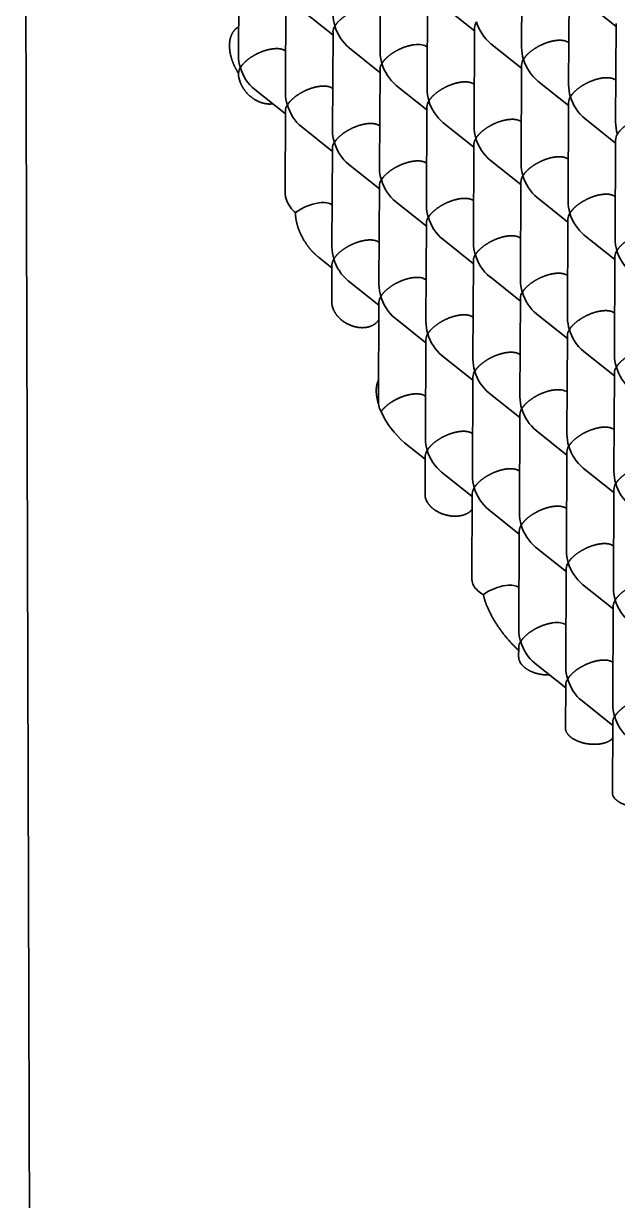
# Model space of a CAD drawing. Extents: x 23 to 587, y 4 to 413.
# Drawn here: x 414.51 to 420.53, y 116.72 to 128.66 of the extents above; entities that cross this region are included whole.
import ezdxf

# ---------------------------------------------------------------- set-up
doc = ezdxf.new("R2010")
doc.units = 0
doc.layers.get('0').update_dxf_attribs({"lineweight": 13})

# ---------------------------------------------------------------- blocks, each defined once
blk = doc.blocks.new('BLOCK6941')
at = {"color": 7, "lineweight": 35, "ltscale": 0.050027}
for p, q in [((-19.042, -27.412), (-19.051, -29.413)), ((-16.171, -27.327), (-16.181, -29.328)), ((-13.3, -27.242), (-13.31, -29.243)), ((-18.089, -28.171), (-18.098, -30.172)), ((-15.218, -28.086), (-15.228, -30.087)), ((-12.347, -28.002), (-12.357, -30.003)), ((-14.265, -28.846), (-14.275, -30.847)), ((-11.394, -28.761), (-11.404, -30.762)), ((-17.135, -28.93), (-17.145, -30.931)), ((-13.312, -29.605), (-13.321, -31.606)), ((-16.182, -29.69), (-16.192, -31.691)), ((-15.229, -30.449), (-15.239, -32.45)), ((-12.359, -30.364), (-12.368, -32.365)), ((-14.276, -31.208), (-14.286, -33.209)), ((-11.406, -31.124), (-11.415, -33.125)), ((-17.147, -31.293), (-17.156, -33.294)), ((-13.323, -31.968), (-13.333, -33.969)), ((-16.194, -32.052), (-16.203, -34.053)), ((-15.241, -32.812), (-15.25, -34.813)), ((-12.37, -32.727), (-12.38, -34.728)), ((-14.288, -33.571), (-14.297, -35.572)), ((-11.417, -33.486), (-11.427, -35.487)), ((-13.335, -34.33), (-13.344, -36.331)), ((-16.205, -34.415), (-16.215, -36.416)), ((-12.381, -35.09), (-12.391, -37.091)), ((-15.252, -35.174), (-15.262, -37.175)), ((-14.299, -35.934), (-14.309, -37.935)), ((-11.428, -35.849), (-11.438, -37.85)), ((-13.346, -36.693), (-13.355, -38.694)), ((-12.393, -37.452), (-12.402, -39.454)), ((-11.44, -38.212), (-11.449, -40.213)), ((-13.357, -39.056), (-13.367, -41.057)), ((-12.404, -39.815), (-12.414, -41.816)), ((-11.451, -40.575), (-11.461, -42.576))]:
    blk.add_line(p, q, dxfattribs=at)
at = {"color": 7, "lineweight": 35, "ltscale": 0.019884}
for p, q in [((-14.265, -28.907), (-14.887, -28.412)), ((-11.395, -28.823), (-12.017, -28.327)), ((-17.136, -28.992), (-17.758, -28.496)), ((-16.183, -29.751), (-16.805, -29.256)), ((-13.312, -29.667), (-13.934, -29.171)), ((-15.23, -30.511), (-15.852, -30.015)), ((-12.359, -30.426), (-12.981, -29.93)), ((-18.1, -30.595), (-18.722, -30.1)), ((-14.277, -31.27), (-14.899, -30.774)), ((-11.406, -31.185), (-12.028, -30.69)), ((-17.147, -31.355), (-17.769, -30.859)), ((-16.194, -32.114), (-16.816, -31.618)), ((-13.323, -32.029), (-13.946, -31.534)), ((-15.241, -32.873), (-15.863, -32.378)), ((-12.37, -32.789), (-12.992, -32.293)), ((-14.288, -33.633), (-14.91, -33.137)), ((-11.417, -33.548), (-12.039, -33.052)), ((-13.335, -34.392), (-13.957, -33.896)), ((-16.205, -34.477), (-16.827, -33.981)), ((-15.252, -35.236), (-15.874, -34.74)), ((-12.382, -35.151), (-13.004, -34.656)), ((-14.299, -35.995), (-14.921, -35.5)), ((-11.429, -35.911), (-12.051, -35.415)), ((-13.346, -36.755), (-13.968, -36.259)), ((-12.393, -37.514), (-13.015, -37.018)), ((-14.311, -38.358), (-14.933, -37.862)), ((-11.44, -38.273), (-12.062, -37.778)), ((-13.358, -39.117), (-13.98, -38.622)), ((-12.404, -39.877), (-13.026, -39.381)), ((-11.451, -40.636), (-12.073, -40.141)), ((-12.416, -42.24), (-13.038, -41.744)), ((-11.463, -42.999), (-12.085, -42.503))]:
    blk.add_line(p, q, dxfattribs=at)
at = {"color": 7, "lineweight": 35, "ltscale": 0.00016101}
for p, q in [((-18.094, -29.321), (-18.099, -29.317)), ((-15.224, -29.237), (-15.229, -29.233)), ((-12.353, -29.152), (-12.358, -29.148)), ((-17.141, -30.081), (-17.146, -30.077)), ((-14.27, -29.996), (-14.275, -29.992)), ((-11.4, -29.912), (-11.405, -29.908)), ((-13.317, -30.756), (-13.322, -30.752)), ((-16.188, -30.84), (-16.193, -30.836)), ((-12.364, -31.515), (-12.369, -31.511)), ((-15.235, -31.6), (-15.24, -31.596)), ((-14.282, -32.359), (-14.287, -32.355)), ((-11.411, -32.274), (-11.416, -32.27)), ((-13.329, -33.118), (-13.334, -33.114)), ((-16.199, -33.203), (-16.204, -33.199)), ((-12.376, -33.878), (-12.381, -33.874)), ((-15.246, -33.962), (-15.251, -33.958)), ((-14.293, -34.722), (-14.298, -34.718)), ((-11.423, -34.637), (-11.428, -34.633)), ((-13.34, -35.481), (-13.345, -35.477)), ((-12.387, -36.24), (-12.392, -36.236)), ((-11.434, -37), (-11.439, -36.996)), ((-14.304, -37.084), (-14.31, -37.08)), ((-13.351, -37.844), (-13.356, -37.84)), ((-12.398, -38.603), (-12.403, -38.599)), ((-11.445, -39.362), (-11.45, -39.358)), ((-12.41, -40.966), (-12.415, -40.962)), ((-11.457, -41.725), (-11.462, -41.721))]:
    blk.add_line(p, q, dxfattribs=at)
at = {"color": 7, "lineweight": 35, "ltscale": 0.041116}
blk.add_line((-18.1, -30.534), (-18.108, -32.178), dxfattribs=at)
at = {"color": 7, "lineweight": 35, "ltscale": 0.000160874}
blk.add_line((-17.152, -32.444), (-17.157, -32.44), dxfattribs=at)
at = {"color": 7, "lineweight": 35, "ltscale": 0.008726}
blk.add_line((-17.158, -33.717), (-17.431, -33.5), dxfattribs=at)
at = {"color": 7, "lineweight": 35, "ltscale": 0.01862}
blk.add_line((-17.158, -33.656), (-17.162, -34.4), dxfattribs=at)
at = {"color": 7, "lineweight": 35, "ltscale": 0.001711}
blk.add_line((-16.212, -36.485), (-16.215, -36.416), dxfattribs=at)
at = {"color": 7, "lineweight": 35, "ltscale": 0.00016096}
blk.add_line((-15.258, -36.325), (-15.263, -36.321), dxfattribs=at)
at = {"color": 7, "lineweight": 35, "ltscale": 0.001009}
blk.add_line((-16.158, -36.63), (-16.178, -36.595), dxfattribs=at)
at = {"color": 7, "lineweight": 35, "ltscale": 0.013431}
blk.add_line((-15.264, -37.599), (-15.684, -37.264), dxfattribs=at)
at = {"color": 7, "lineweight": 35, "ltscale": 0.019459}
blk.add_line((-15.263, -37.537), (-15.267, -38.315), dxfattribs=at)
at = {"color": 7, "lineweight": 35, "ltscale": 0.043508}
blk.add_line((-14.31, -38.296), (-14.319, -40.037), dxfattribs=at)
at = {"color": 7, "lineweight": 35, "ltscale": 0.000159881}
blk.add_line((-13.363, -40.206), (-13.368, -40.202), dxfattribs=at)
at = {"color": 7, "lineweight": 35, "ltscale": 0.0049}
blk.add_line((-13.369, -41.419), (-13.37, -41.615), dxfattribs=at)
at = {"color": 7, "lineweight": 35, "ltscale": 0.021964}
blk.add_line((-12.415, -42.178), (-12.42, -43.056), dxfattribs=at)
at = {"color": 7, "lineweight": 35, "ltscale": 0.03578}
blk.add_line((-11.462, -42.937), (-11.469, -44.368), dxfattribs=at)
at = {"color": 7, "lineweight": 35}
for centre, radius, start, end in [((-16.296, -28.566), 0.837, 180.2046, 197.1191), ((-16.897, -28.944), 0.239, 146.5034, 176.6622), ((-16.22, -28.555), 0.913, 196.3619, 230.1623), ((-14.027, -28.86), 0.239, 146.5034, 176.6622), ((-13.349, -28.47), 0.913, 196.3619, 230.1623), ((-15.343, -29.325), 0.837, 180.2046, 197.1191), ((-12.473, -29.24), 0.837, 180.2046, 197.1191), ((-18.214, -29.41), 0.837, 180.2046, 197.1191), ((-15.944, -29.704), 0.239, 146.5034, 176.6622), ((-15.267, -29.314), 0.913, 196.3619, 230.1623), ((-13.074, -29.619), 0.239, 146.5034, 176.6622), ((-12.396, -29.229), 0.913, 196.3619, 230.1623), ((-18.807, -29.791), 0.247, 146.9168, 174.2888), ((-18.489, -29.749), 0.564, 181.7894, 200.9843), ((-18.138, -29.399), 0.913, 196.3619, 230.1623), ((-11.52, -30), 0.837, 180.1991, 197.116), ((-17.261, -30.169), 0.837, 180.2046, 197.1191), ((-14.39, -30.084), 0.837, 180.2046, 197.1191), ((-12.121, -30.378), 0.239, 146.5034, 176.6622), ((-11.443, -29.989), 0.913, 196.3619, 230.1623), ((-17.862, -30.548), 0.239, 146.5034, 176.6622), ((-17.184, -30.158), 0.913, 196.3619, 230.1623), ((-14.991, -30.463), 0.239, 146.5296, 176.692), ((-14.314, -30.073), 0.913, 196.3619, 230.1623), ((-10.567, -30.759), 0.837, 180.2046, 197.1191), ((-16.308, -30.928), 0.837, 180.2046, 197.1191), ((-13.437, -30.844), 0.837, 180.2046, 197.1191), ((-11.168, -31.138), 0.239, 146.5034, 176.6622), ((-16.909, -31.307), 0.239, 146.5296, 176.692), ((-16.231, -30.917), 0.913, 196.3619, 230.1623), ((-14.038, -31.222), 0.239, 146.5296, 176.692), ((-13.361, -30.833), 0.913, 196.3594, 230.1725), ((-15.355, -31.688), 0.837, 180.2046, 197.1191), ((-12.484, -31.603), 0.837, 180.2046, 197.1191), ((-15.956, -32.066), 0.239, 146.5034, 176.6622), ((-15.278, -31.677), 0.913, 196.3619, 230.1623), ((-13.085, -31.982), 0.239, 146.5034, 176.6622), ((-12.408, -31.592), 0.913, 196.3619, 230.1623), ((-17.634, -32.175), 0.474, 180.3687, 202.9081), ((-17.484, -32.11), 0.638, 203.0436, 229.6598), ((-17.245, -33.481), 1.098, 99.0189, 126.3608), ((-14.402, -32.447), 0.837, 180.2046, 197.1191), ((-11.531, -32.362), 0.837, 180.1991, 197.116), ((-15.003, -32.826), 0.239, 146.5034, 176.6622), ((-14.325, -32.436), 0.913, 196.3619, 230.1623), ((-12.132, -32.741), 0.239, 146.5296, 176.692), ((-11.455, -32.352), 0.913, 196.3619, 230.1623), ((-10.578, -33.122), 0.837, 180.1991, 197.116), ((-16.319, -33.291), 0.837, 180.2046, 197.1191), ((-13.449, -33.206), 0.837, 180.2046, 197.1191), ((-11.179, -33.5), 0.239, 146.5034, 176.6622), ((-10.502, -33.111), 0.913, 196.3594, 230.1725), ((-16.92, -33.67), 0.239, 146.5034, 176.6622), ((-16.243, -33.28), 0.913, 196.3619, 230.1623), ((-14.05, -33.585), 0.239, 146.5034, 176.6622), ((-13.372, -33.196), 0.913, 196.3619, 230.1623), ((-15.366, -34.05), 0.837, 180.2046, 197.1191), ((-12.496, -33.966), 0.837, 180.2046, 197.1191), ((-15.967, -34.429), 0.239, 146.5034, 176.6622), ((-15.29, -34.04), 0.913, 196.3619, 230.1623), ((-13.096, -34.344), 0.239, 146.5034, 176.6622), ((-12.419, -33.955), 0.913, 196.3619, 230.1623), ((-16.757, -34.397), 0.405, 180.4693, 204.8364), ((-14.413, -34.81), 0.837, 180.2046, 197.1191), ((-11.542, -34.725), 0.837, 180.2046, 197.1191), ((-15.014, -35.188), 0.239, 146.5034, 176.6622), ((-14.337, -34.799), 0.913, 196.3619, 230.1623), ((-12.143, -35.104), 0.239, 146.5034, 176.6622), ((-11.466, -34.714), 0.913, 196.3619, 230.1623), ((-13.46, -35.569), 0.837, 180.1991, 197.116), ((-10.589, -35.485), 0.837, 180.1991, 197.116), ((-11.19, -35.863), 0.239, 146.5034, 176.6622), ((-10.513, -35.474), 0.913, 196.3619, 230.1623), ((-14.061, -35.948), 0.239, 146.5034, 176.6622), ((-13.384, -35.558), 0.913, 196.3594, 230.1725), ((-15.85, -36.431), 0.366, 188.3257, 206.4444), ((-12.507, -36.328), 0.837, 180.2046, 197.1191), ((-14.592, -35.955), 1.705, 203.2923, 230.1455), ((-13.108, -36.707), 0.239, 146.5034, 176.6622), ((-12.43, -36.318), 0.913, 196.3619, 230.1623), ((-14.424, -37.172), 0.837, 180.2046, 197.1191), ((-11.554, -37.088), 0.837, 180.2046, 197.1191), ((-15.025, -37.551), 0.239, 146.5034, 176.6622), ((-14.348, -37.162), 0.913, 196.3619, 230.1623), ((-12.155, -37.466), 0.239, 146.5296, 176.692), ((-11.477, -37.077), 0.913, 196.3619, 230.1623), ((-13.471, -37.932), 0.837, 180.2046, 197.1191), ((-10.601, -37.847), 0.837, 180.1991, 197.116), ((-14.072, -38.31), 0.239, 146.5034, 176.6622), ((-13.395, -37.921), 0.913, 196.3619, 230.1623), ((-11.202, -38.226), 0.239, 146.5034, 176.6622), ((-10.525, -37.836), 0.913, 196.3594, 230.1725), ((-14.968, -38.312), 0.3, 180.741, 209.0389), ((-12.518, -38.691), 0.837, 180.2046, 197.1191), ((-13.119, -39.07), 0.239, 146.5034, 176.6622), ((-12.442, -38.68), 0.913, 196.3619, 230.1623), ((-11.565, -39.451), 0.837, 180.2046, 197.1191), ((-12.166, -39.829), 0.239, 146.5034, 176.6622), ((-11.489, -39.44), 0.913, 196.3619, 230.1623), ((-14.061, -40.033), 0.258, 180.9253, 211.3782), ((-13.864, -39.9), 0.496, 212.5776, 243.385), ((-13.457, -41.24), 1.094, 98.9681, 125.0687), ((-10.612, -40.21), 0.837, 180.2046, 197.1191), ((-11.213, -40.588), 0.239, 146.5034, 176.6622), ((-10.536, -40.199), 0.913, 196.3619, 230.1623), ((-12.53, -41.054), 0.837, 180.1991, 197.116), ((-13.13, -41.432), 0.239, 146.5294, 176.6931), ((-12.453, -41.043), 0.913, 196.3619, 230.1623), ((-13.148, -41.61), 0.222, 181.1743, 213.9459), ((-11.576, -41.813), 0.837, 180.2046, 197.1191), ((-12.177, -42.192), 0.239, 146.5034, 176.6622), ((-11.5, -41.803), 0.913, 196.3594, 230.1725), ((-10.624, -42.573), 0.837, 180.1991, 197.116), ((-11.224, -42.951), 0.239, 146.5034, 176.6622), ((-10.547, -42.562), 0.913, 196.3619, 230.1623), ((-12.229, -43.052), 0.191, 181.4617, 216.7386), ((-11.306, -44.363), 0.164, 181.8719, 219.8977)]:
    blk.add_arc(centre, radius, start, end, dxfattribs=at)
for centre, ratio, start_param, end_param in [((-15.681, -29.511), 0.464922, 0.221717, 0.956598), ((-17.61, -32.718), 0.46493, 0.221707, 0.956626), ((-15.704, -34.237), 0.464922, 0.221717, 0.956598), ((-12.845, -36.515), 0.464922, 0.221717, 0.956598), ((-13.821, -40.481), 0.464927, 0.221556, 0.956609), ((-12.868, -41.24), 0.464922, 0.221717, 0.956598)]:
    blk.add_ellipse(centre, major_axis=(0.489, 0.234), ratio=ratio, start_param=start_param, end_param=end_param, dxfattribs=at)
for points, knots in [([(-17.097, -28.812), (-17.081, -28.786), (-17.062, -28.759), (-17.038, -28.732), (-16.955, -28.649), (-16.841, -28.57), (-16.748, -28.518), (-16.624, -28.468), (-16.499, -28.44), (-16.48, -28.437), (-16.461, -28.434), (-16.442, -28.431)], [0, 0, 0, 0, 0, 0, 0.437223, 0.437223, 0.437223, 1.382095, 1.382095, 1.382095, 1.555484, 1.555484, 1.555484, 1.555484, 1.555484, 1.555484]), ([(-19.049, -28.83), (-19.068, -28.839), (-19.086, -28.851), (-19.103, -28.864), (-19.162, -28.92), (-19.201, -28.992), (-19.219, -29.05), (-19.25, -29.229), (-19.219, -29.417), (-19.181, -29.537), (-19.126, -29.656), (-19.053, -29.767)], [0, 0, 0, 0, 0, 0, 0.206856, 0.206856, 0.206856, 0.814943, 0.814943, 0.814943, 2.03707, 2.03707, 2.03707, 2.03707, 2.03707, 2.03707]), ([(-13.273, -29.487), (-13.257, -29.461), (-13.238, -29.434), (-13.214, -29.407), (-13.131, -29.324), (-13.017, -29.245), (-12.924, -29.193), (-12.8, -29.143), (-12.676, -29.115), (-12.656, -29.111), (-12.637, -29.108), (-12.618, -29.106)], [0, 0, 0, 0, 0, 0, 0.437223, 0.437223, 0.437223, 1.382095, 1.382095, 1.382095, 1.555484, 1.555484, 1.555484, 1.555484, 1.555484, 1.555484]), ([(-12.358, -29.148), (-12.381, -29.13), (-12.412, -29.114), (-12.451, -29.104), (-12.509, -29.098), (-12.574, -29.101), (-12.589, -29.102), (-12.603, -29.104), (-12.618, -29.106)], [0, 0, 0, 0, 0, 0, 0.4890695, 0.4890695, 0.4890695, 0.6239272, 0.6239272, 0.6239272, 0.6239272, 0.6239272, 0.6239272]), ([(-19.014, -29.656), (-18.999, -29.63), (-18.979, -29.603), (-18.956, -29.576), (-18.873, -29.493), (-18.759, -29.414), (-18.665, -29.362), (-18.542, -29.312), (-18.417, -29.284), (-18.397, -29.281), (-18.378, -29.278), (-18.359, -29.275)], [0, 0, 0, 0, 0, 0, 0.437223, 0.437223, 0.437223, 1.382095, 1.382095, 1.382095, 1.555484, 1.555484, 1.555484, 1.555484, 1.555484, 1.555484]), ([(-18.099, -29.317), (-18.123, -29.299), (-18.153, -29.284), (-18.192, -29.273), (-18.25, -29.267), (-18.316, -29.271), (-18.33, -29.272), (-18.345, -29.273), (-18.359, -29.275)], [0, 0, 0, 0, 0, 0, 0.4890695, 0.4890695, 0.4890695, 0.6239272, 0.6239272, 0.6239272, 0.6239272, 0.6239272, 0.6239272]), ([(-16.144, -29.571), (-16.128, -29.545), (-16.109, -29.518), (-16.085, -29.492), (-16.002, -29.408), (-15.888, -29.329), (-15.795, -29.278), (-15.671, -29.228), (-15.546, -29.2), (-15.527, -29.196), (-15.508, -29.193), (-15.489, -29.191)], [0, 0, 0, 0, 0, 0, 0.437223, 0.437223, 0.437223, 1.382095, 1.382095, 1.382095, 1.555484, 1.555484, 1.555484, 1.555484, 1.555484, 1.555484]), ([(-19.016, -29.951), (-18.988, -30.024), (-18.949, -30.095), (-18.899, -30.161), (-18.789, -30.27), (-18.651, -30.347), (-18.583, -30.374), (-18.495, -30.394), (-18.409, -30.394), (-18.392, -30.393), (-18.375, -30.391), (-18.359, -30.389)], [0, 0, 0, 0, 0, 0, 0.748355, 0.748355, 0.748355, 1.363545, 1.363545, 1.363545, 1.514932, 1.514932, 1.514932, 1.514932, 1.514932, 1.514932]), ([(-18.061, -30.415), (-18.046, -30.389), (-18.026, -30.362), (-18.003, -30.336), (-17.92, -30.252), (-17.805, -30.173), (-17.712, -30.122), (-17.589, -30.072), (-17.464, -30.044), (-17.444, -30.04), (-17.425, -30.037), (-17.406, -30.035)], [0, 0, 0, 0, 0, 0, 0.437223, 0.437223, 0.437223, 1.382095, 1.382095, 1.382095, 1.555484, 1.555484, 1.555484, 1.555484, 1.555484, 1.555484]), ([(-17.146, -30.077), (-17.169, -30.058), (-17.2, -30.043), (-17.239, -30.033), (-17.297, -30.027), (-17.363, -30.03), (-17.377, -30.031), (-17.391, -30.033), (-17.406, -30.035)], [0, 0, 0, 0, 0, 0, 0.4890695, 0.4890695, 0.4890695, 0.6239272, 0.6239272, 0.6239272, 0.6239272, 0.6239272, 0.6239272]), ([(-15.191, -30.331), (-15.175, -30.305), (-15.156, -30.278), (-15.132, -30.251), (-15.049, -30.168), (-14.935, -30.089), (-14.842, -30.037), (-14.718, -29.987), (-14.593, -29.959), (-14.574, -29.955), (-14.555, -29.952), (-14.536, -29.95)], [0, 0, 0, 0, 0, 0, 0.437223, 0.437223, 0.437223, 1.382095, 1.382095, 1.382095, 1.555484, 1.555484, 1.555484, 1.555484, 1.555484, 1.555484]), ([(-14.275, -29.992), (-14.299, -29.974), (-14.33, -29.958), (-14.368, -29.948), (-14.427, -29.942), (-14.492, -29.945), (-14.506, -29.946), (-14.521, -29.948), (-14.536, -29.95)], [0, 0, 0, 0, 0, 0, 0.4890695, 0.4890695, 0.4890695, 0.6239272, 0.6239272, 0.6239272, 0.6239272, 0.6239272, 0.6239272]), ([(-12.32, -30.246), (-12.304, -30.22), (-12.285, -30.193), (-12.261, -30.166), (-12.178, -30.083), (-12.064, -30.004), (-11.971, -29.952), (-11.847, -29.902), (-11.722, -29.875), (-11.703, -29.871), (-11.684, -29.868), (-11.665, -29.865)], [0, 0, 0, 0, 0, 0, 0.437223, 0.437223, 0.437223, 1.382095, 1.382095, 1.382095, 1.555484, 1.555484, 1.555484, 1.555484, 1.555484, 1.555484]), ([(-11.405, -29.908), (-11.428, -29.889), (-11.459, -29.874), (-11.498, -29.863), (-11.556, -29.857), (-11.621, -29.861), (-11.636, -29.862), (-11.65, -29.863), (-11.665, -29.865)], [0, 0, 0, 0, 0, 0, 0.4890695, 0.4890695, 0.4890695, 0.6239272, 0.6239272, 0.6239272, 0.6239272, 0.6239272, 0.6239272]), ([(-17.108, -31.175), (-17.092, -31.149), (-17.073, -31.122), (-17.049, -31.095), (-16.966, -31.012), (-16.852, -30.933), (-16.759, -30.881), (-16.636, -30.831), (-16.511, -30.803), (-16.491, -30.799), (-16.472, -30.796), (-16.453, -30.794)], [0, 0, 0, 0, 0, 0, 0.437223, 0.437223, 0.437223, 1.382095, 1.382095, 1.382095, 1.555484, 1.555484, 1.555484, 1.555484, 1.555484, 1.555484]), ([(-16.193, -30.836), (-16.216, -30.818), (-16.247, -30.802), (-16.286, -30.792), (-16.344, -30.786), (-16.409, -30.789), (-16.424, -30.79), (-16.438, -30.792), (-16.453, -30.794)], [0, 0, 0, 0, 0, 0, 0.4890695, 0.4890695, 0.4890695, 0.6239272, 0.6239272, 0.6239272, 0.6239272, 0.6239272, 0.6239272]), ([(-14.238, -31.09), (-14.222, -31.064), (-14.202, -31.037), (-14.179, -31.01), (-14.096, -30.927), (-13.982, -30.848), (-13.889, -30.796), (-13.765, -30.746), (-13.64, -30.719), (-13.621, -30.715), (-13.601, -30.712), (-13.582, -30.709)], [0, 0, 0, 0, 0, 0, 0.437223, 0.437223, 0.437223, 1.382095, 1.382095, 1.382095, 1.555484, 1.555484, 1.555484, 1.555484, 1.555484, 1.555484]), ([(-13.322, -30.752), (-13.346, -30.733), (-13.377, -30.718), (-13.415, -30.707), (-13.474, -30.701), (-13.539, -30.705), (-13.553, -30.706), (-13.568, -30.707), (-13.582, -30.709)], [0, 0, 0, 0, 0, 0, 0.4890695, 0.4890695, 0.4890695, 0.6239272, 0.6239272, 0.6239272, 0.6239272, 0.6239272, 0.6239272]), ([(-11.367, -31.006), (-11.351, -30.979), (-11.332, -30.952), (-11.308, -30.926), (-11.225, -30.842), (-11.111, -30.763), (-11.018, -30.712), (-10.894, -30.662), (-10.769, -30.634), (-10.75, -30.63), (-10.731, -30.627), (-10.712, -30.625)], [0, 0, 0, 0, 0, 0, 0.437223, 0.437223, 0.437223, 1.382095, 1.382095, 1.382095, 1.555484, 1.555484, 1.555484, 1.555484, 1.555484, 1.555484]), ([(-13.285, -31.85), (-13.269, -31.823), (-13.249, -31.796), (-13.226, -31.77), (-13.143, -31.686), (-13.029, -31.607), (-12.935, -31.556), (-12.812, -31.506), (-12.687, -31.478), (-12.668, -31.474), (-12.648, -31.471), (-12.629, -31.469)], [0, 0, 0, 0, 0, 0, 0.437223, 0.437223, 0.437223, 1.382095, 1.382095, 1.382095, 1.555484, 1.555484, 1.555484, 1.555484, 1.555484, 1.555484]), ([(-12.369, -31.511), (-12.393, -31.492), (-12.424, -31.477), (-12.462, -31.467), (-12.521, -31.461), (-12.586, -31.464), (-12.6, -31.465), (-12.615, -31.467), (-12.629, -31.469)], [0, 0, 0, 0, 0, 0, 0.4890695, 0.4890695, 0.4890695, 0.6239272, 0.6239272, 0.6239272, 0.6239272, 0.6239272, 0.6239272]), ([(-16.155, -31.934), (-16.139, -31.908), (-16.12, -31.881), (-16.096, -31.854), (-16.013, -31.771), (-15.899, -31.692), (-15.806, -31.64), (-15.682, -31.59), (-15.557, -31.563), (-15.538, -31.559), (-15.519, -31.556), (-15.5, -31.553)], [0, 0, 0, 0, 0, 0, 0.437223, 0.437223, 0.437223, 1.382095, 1.382095, 1.382095, 1.555484, 1.555484, 1.555484, 1.555484, 1.555484, 1.555484]), ([(-15.24, -31.596), (-15.263, -31.577), (-15.294, -31.562), (-15.333, -31.551), (-15.391, -31.545), (-15.456, -31.549), (-15.471, -31.55), (-15.485, -31.551), (-15.5, -31.553)], [0, 0, 0, 0, 0, 0, 0.4890695, 0.4890695, 0.4890695, 0.6239272, 0.6239272, 0.6239272, 0.6239272, 0.6239272, 0.6239272]), ([(-12.331, -32.609), (-12.316, -32.583), (-12.296, -32.556), (-12.273, -32.529), (-12.19, -32.446), (-12.076, -32.367), (-11.982, -32.315), (-11.859, -32.265), (-11.734, -32.237), (-11.714, -32.234), (-11.695, -32.23), (-11.676, -32.228)], [0, 0, 0, 0, 0, 0, 0.437223, 0.437223, 0.437223, 1.382095, 1.382095, 1.382095, 1.555484, 1.555484, 1.555484, 1.555484, 1.555484, 1.555484]), ([(-11.416, -32.27), (-11.44, -32.252), (-11.471, -32.237), (-11.509, -32.226), (-11.567, -32.22), (-11.633, -32.223), (-11.647, -32.225), (-11.662, -32.226), (-11.676, -32.228)], [0, 0, 0, 0, 0, 0, 0.4890695, 0.4890695, 0.4890695, 0.6239272, 0.6239272, 0.6239272, 0.6239272, 0.6239272, 0.6239272]), ([(-15.202, -32.694), (-15.186, -32.667), (-15.167, -32.64), (-15.143, -32.614), (-15.06, -32.53), (-14.946, -32.451), (-14.853, -32.4), (-14.729, -32.35), (-14.604, -32.322), (-14.585, -32.318), (-14.566, -32.315), (-14.547, -32.313)], [0, 0, 0, 0, 0, 0, 0.437223, 0.437223, 0.437223, 1.382095, 1.382095, 1.382095, 1.555484, 1.555484, 1.555484, 1.555484, 1.555484, 1.555484]), ([(-14.287, -32.355), (-14.31, -32.336), (-14.341, -32.321), (-14.38, -32.311), (-14.438, -32.305), (-14.503, -32.308), (-14.518, -32.309), (-14.532, -32.311), (-14.547, -32.313)], [0, 0, 0, 0, 0, 0, 0.4890695, 0.4890695, 0.4890695, 0.6239272, 0.6239272, 0.6239272, 0.6239272, 0.6239272, 0.6239272]), ([(-17.431, -33.5), (-17.522, -33.428), (-17.6, -33.344), (-17.667, -33.256), (-17.78, -33.076), (-17.855, -32.884), (-17.881, -32.789), (-17.897, -32.692), (-17.897, -32.597)], [0, 0, 0, 0, 0, 0, 1.03938, 1.03938, 1.03938, 2.041673, 2.041673, 2.041673, 2.041673, 2.041673, 2.041673]), ([(-17.12, -33.538), (-17.104, -33.511), (-17.084, -33.484), (-17.061, -33.458), (-16.978, -33.374), (-16.864, -33.295), (-16.771, -33.244), (-16.647, -33.194), (-16.522, -33.166), (-16.503, -33.162), (-16.483, -33.159), (-16.464, -33.157)], [0, 0, 0, 0, 0, 0, 0.437223, 0.437223, 0.437223, 1.382095, 1.382095, 1.382095, 1.555484, 1.555484, 1.555484, 1.555484, 1.555484, 1.555484]), ([(-16.204, -33.199), (-16.228, -33.18), (-16.259, -33.165), (-16.297, -33.155), (-16.356, -33.149), (-16.421, -33.152), (-16.435, -33.153), (-16.45, -33.155), (-16.464, -33.157)], [0, 0, 0, 0, 0, 0, 0.4890695, 0.4890695, 0.4890695, 0.6239272, 0.6239272, 0.6239272, 0.6239272, 0.6239272, 0.6239272]), ([(-14.249, -33.453), (-14.233, -33.427), (-14.214, -33.4), (-14.19, -33.373), (-14.107, -33.29), (-13.993, -33.211), (-13.9, -33.159), (-13.776, -33.109), (-13.651, -33.081), (-13.632, -33.078), (-13.613, -33.074), (-13.594, -33.072)], [0, 0, 0, 0, 0, 0, 0.437223, 0.437223, 0.437223, 1.382095, 1.382095, 1.382095, 1.555484, 1.555484, 1.555484, 1.555484, 1.555484, 1.555484]), ([(-13.334, -33.114), (-13.357, -33.096), (-13.388, -33.081), (-13.427, -33.07), (-13.485, -33.064), (-13.55, -33.067), (-13.565, -33.069), (-13.579, -33.07), (-13.594, -33.072)], [0, 0, 0, 0, 0, 0, 0.4890695, 0.4890695, 0.4890695, 0.6239272, 0.6239272, 0.6239272, 0.6239272, 0.6239272, 0.6239272]), ([(-11.378, -33.368), (-11.363, -33.342), (-11.343, -33.315), (-11.32, -33.288), (-11.237, -33.205), (-11.123, -33.126), (-11.029, -33.074), (-10.906, -33.024), (-10.781, -32.997), (-10.761, -32.993), (-10.742, -32.99), (-10.723, -32.987)], [0, 0, 0, 0, 0, 0, 0.437223, 0.437223, 0.437223, 1.382095, 1.382095, 1.382095, 1.555484, 1.555484, 1.555484, 1.555484, 1.555484, 1.555484]), ([(-13.296, -34.212), (-13.28, -34.186), (-13.261, -34.159), (-13.237, -34.132), (-13.154, -34.049), (-13.04, -33.97), (-12.947, -33.918), (-12.823, -33.868), (-12.698, -33.841), (-12.679, -33.837), (-12.66, -33.834), (-12.641, -33.831)], [0, 0, 0, 0, 0, 0, 0.437223, 0.437223, 0.437223, 1.382095, 1.382095, 1.382095, 1.555484, 1.555484, 1.555484, 1.555484, 1.555484, 1.555484]), ([(-12.381, -33.874), (-12.404, -33.855), (-12.435, -33.84), (-12.473, -33.829), (-12.532, -33.824), (-12.597, -33.827), (-12.611, -33.828), (-12.626, -33.829), (-12.641, -33.831)], [0, 0, 0, 0, 0, 0, 0.4890695, 0.4890695, 0.4890695, 0.6239272, 0.6239272, 0.6239272, 0.6239272, 0.6239272, 0.6239272]), ([(-16.166, -34.297), (-16.151, -34.271), (-16.131, -34.244), (-16.108, -34.217), (-16.025, -34.134), (-15.911, -34.055), (-15.817, -34.003), (-15.694, -33.953), (-15.569, -33.925), (-15.549, -33.922), (-15.53, -33.918), (-15.511, -33.916)], [0, 0, 0, 0, 0, 0, 0.437223, 0.437223, 0.437223, 1.382095, 1.382095, 1.382095, 1.555484, 1.555484, 1.555484, 1.555484, 1.555484, 1.555484]), ([(-17.125, -34.567), (-17.091, -34.642), (-17.04, -34.713), (-16.975, -34.777), (-16.836, -34.871), (-16.672, -34.923), (-16.597, -34.935), (-16.454, -34.936), (-16.329, -34.891), (-16.277, -34.858), (-16.236, -34.817), (-16.207, -34.77)], [0, 0, 0, 0, 0, 0, 0.825412, 0.825412, 0.825412, 1.467608, 1.467608, 1.467608, 2.071456, 2.071456, 2.071456, 2.071456, 2.071456, 2.071456]), ([(-12.343, -34.972), (-12.327, -34.945), (-12.308, -34.918), (-12.284, -34.892), (-12.201, -34.809), (-12.087, -34.729), (-11.994, -34.678), (-11.87, -34.628), (-11.745, -34.6), (-11.726, -34.596), (-11.707, -34.593), (-11.688, -34.591)], [0, 0, 0, 0, 0, 0, 0.437223, 0.437223, 0.437223, 1.382095, 1.382095, 1.382095, 1.555484, 1.555484, 1.555484, 1.555484, 1.555484, 1.555484]), ([(-11.428, -34.633), (-11.451, -34.614), (-11.482, -34.599), (-11.52, -34.589), (-11.579, -34.583), (-11.644, -34.586), (-11.658, -34.587), (-11.673, -34.589), (-11.688, -34.591)], [0, 0, 0, 0, 0, 0, 0.4890695, 0.4890695, 0.4890695, 0.6239272, 0.6239272, 0.6239272, 0.6239272, 0.6239272, 0.6239272]), ([(-15.213, -35.056), (-15.198, -35.03), (-15.178, -35.003), (-15.155, -34.976), (-15.072, -34.893), (-14.958, -34.814), (-14.864, -34.762), (-14.741, -34.712), (-14.616, -34.685), (-14.596, -34.681), (-14.577, -34.678), (-14.558, -34.675)], [0, 0, 0, 0, 0, 0, 0.437223, 0.437223, 0.437223, 1.382095, 1.382095, 1.382095, 1.555484, 1.555484, 1.555484, 1.555484, 1.555484, 1.555484]), ([(-14.298, -34.718), (-14.322, -34.699), (-14.353, -34.684), (-14.391, -34.673), (-14.449, -34.668), (-14.515, -34.671), (-14.529, -34.672), (-14.544, -34.673), (-14.558, -34.675)], [0, 0, 0, 0, 0, 0, 0.4890695, 0.4890695, 0.4890695, 0.6239272, 0.6239272, 0.6239272, 0.6239272, 0.6239272, 0.6239272]), ([(-14.26, -35.816), (-14.245, -35.789), (-14.225, -35.762), (-14.202, -35.736), (-14.119, -35.653), (-14.004, -35.573), (-13.911, -35.522), (-13.788, -35.472), (-13.663, -35.444), (-13.643, -35.44), (-13.624, -35.437), (-13.605, -35.435)], [0, 0, 0, 0, 0, 0, 0.437223, 0.437223, 0.437223, 1.382095, 1.382095, 1.382095, 1.555484, 1.555484, 1.555484, 1.555484, 1.555484, 1.555484]), ([(-13.345, -35.477), (-13.368, -35.458), (-13.399, -35.443), (-13.438, -35.433), (-13.496, -35.427), (-13.562, -35.43), (-13.576, -35.431), (-13.59, -35.433), (-13.605, -35.435)], [0, 0, 0, 0, 0, 0, 0.4890695, 0.4890695, 0.4890695, 0.6239272, 0.6239272, 0.6239272, 0.6239272, 0.6239272, 0.6239272]), ([(-11.39, -35.731), (-11.374, -35.705), (-11.355, -35.678), (-11.331, -35.651), (-11.248, -35.568), (-11.134, -35.489), (-11.041, -35.437), (-10.917, -35.387), (-10.792, -35.359), (-10.773, -35.356), (-10.754, -35.353), (-10.735, -35.35)], [0, 0, 0, 0, 0, 0, 0.437223, 0.437223, 0.437223, 1.382095, 1.382095, 1.382095, 1.555484, 1.555484, 1.555484, 1.555484, 1.555484, 1.555484]), ([(-16.213, -35.997), (-16.241, -36.05), (-16.255, -36.108), (-16.261, -36.167), (-16.259, -36.266), (-16.243, -36.365), (-16.234, -36.405), (-16.224, -36.445), (-16.212, -36.485)], [0, 0, 0, 0, 0, 0, 0.666666, 0.666666, 0.666666, 1.113382, 1.113382, 1.113382, 1.113382, 1.113382, 1.113382]), ([(-16.158, -36.63), (-16.115, -36.569), (-16.052, -36.509), (-15.976, -36.45), (-15.839, -36.37), (-15.679, -36.312), (-15.627, -36.297), (-15.574, -36.285), (-15.523, -36.279)], [0, 0, 0, 0, 0, 0, 0.99892, 0.99892, 0.99892, 1.466121, 1.466121, 1.466121, 1.466121, 1.466121, 1.466121]), ([(-15.263, -36.321), (-15.286, -36.302), (-15.317, -36.287), (-15.355, -36.277), (-15.414, -36.271), (-15.479, -36.274), (-15.493, -36.275), (-15.508, -36.277), (-15.523, -36.279)], [0, 0, 0, 0, 0, 0, 0.4890745, 0.4890745, 0.4890745, 0.6239337, 0.6239337, 0.6239337, 0.6239337, 0.6239337, 0.6239337]), ([(-13.307, -36.575), (-13.291, -36.549), (-13.272, -36.522), (-13.248, -36.495), (-13.165, -36.412), (-13.051, -36.333), (-12.958, -36.281), (-12.835, -36.231), (-12.71, -36.203), (-12.69, -36.2), (-12.671, -36.197), (-12.652, -36.194)], [0, 0, 0, 0, 0, 0, 0.437223, 0.437223, 0.437223, 1.382095, 1.382095, 1.382095, 1.555484, 1.555484, 1.555484, 1.555484, 1.555484, 1.555484]), ([(-12.354, -37.334), (-12.338, -37.308), (-12.319, -37.281), (-12.295, -37.255), (-12.212, -37.171), (-12.098, -37.092), (-12.005, -37.04), (-11.881, -36.991), (-11.756, -36.963), (-11.737, -36.959), (-11.718, -36.956), (-11.699, -36.953)], [0, 0, 0, 0, 0, 0, 0.437223, 0.437223, 0.437223, 1.382095, 1.382095, 1.382095, 1.555484, 1.555484, 1.555484, 1.555484, 1.555484, 1.555484]), ([(-11.439, -36.996), (-11.462, -36.977), (-11.493, -36.962), (-11.532, -36.952), (-11.59, -36.946), (-11.655, -36.949), (-11.67, -36.95), (-11.684, -36.951), (-11.699, -36.953)], [0, 0, 0, 0, 0, 0, 0.4890695, 0.4890695, 0.4890695, 0.6239272, 0.6239272, 0.6239272, 0.6239272, 0.6239272, 0.6239272]), ([(-15.225, -37.419), (-15.209, -37.393), (-15.19, -37.366), (-15.166, -37.339), (-15.083, -37.256), (-14.969, -37.177), (-14.876, -37.125), (-14.752, -37.075), (-14.627, -37.047), (-14.608, -37.044), (-14.589, -37.041), (-14.57, -37.038)], [0, 0, 0, 0, 0, 0, 0.437223, 0.437223, 0.437223, 1.382095, 1.382095, 1.382095, 1.555484, 1.555484, 1.555484, 1.555484, 1.555484, 1.555484]), ([(-14.31, -37.08), (-14.333, -37.062), (-14.364, -37.047), (-14.402, -37.036), (-14.461, -37.03), (-14.526, -37.033), (-14.54, -37.035), (-14.555, -37.036), (-14.57, -37.038)], [0, 0, 0, 0, 0, 0, 0.4890695, 0.4890695, 0.4890695, 0.6239272, 0.6239272, 0.6239272, 0.6239272, 0.6239272, 0.6239272]), ([(-11.401, -38.094), (-11.385, -38.067), (-11.366, -38.041), (-11.342, -38.014), (-11.259, -37.931), (-11.145, -37.851), (-11.052, -37.8), (-10.928, -37.75), (-10.803, -37.722), (-10.784, -37.718), (-10.765, -37.715), (-10.746, -37.713)], [0, 0, 0, 0, 0, 0, 0.437223, 0.437223, 0.437223, 1.382095, 1.382095, 1.382095, 1.555484, 1.555484, 1.555484, 1.555484, 1.555484, 1.555484]), ([(-14.272, -38.178), (-14.256, -38.152), (-14.237, -38.125), (-14.213, -38.099), (-14.13, -38.015), (-14.016, -37.936), (-13.923, -37.884), (-13.799, -37.835), (-13.674, -37.807), (-13.655, -37.803), (-13.635, -37.8), (-13.617, -37.797)], [0, 0, 0, 0, 0, 0, 0.437223, 0.437223, 0.437223, 1.382095, 1.382095, 1.382095, 1.555484, 1.555484, 1.555484, 1.555484, 1.555484, 1.555484]), ([(-13.356, -37.84), (-13.38, -37.821), (-13.411, -37.806), (-13.449, -37.796), (-13.508, -37.79), (-13.573, -37.793), (-13.587, -37.794), (-13.602, -37.795), (-13.617, -37.797)], [0, 0, 0, 0, 0, 0, 0.4890695, 0.4890695, 0.4890695, 0.6239272, 0.6239272, 0.6239272, 0.6239272, 0.6239272, 0.6239272]), ([(-15.23, -38.457), (-15.195, -38.523), (-15.141, -38.584), (-15.073, -38.638), (-14.91, -38.726), (-14.722, -38.762), (-14.623, -38.766), (-14.488, -38.743), (-14.384, -38.685), (-14.355, -38.664), (-14.331, -38.639), (-14.312, -38.612)], [0, 0, 0, 0, 0, 0, 0.797586, 0.797586, 0.797586, 1.627654, 1.627654, 1.627654, 2.01089, 2.01089, 2.01089, 2.01089, 2.01089, 2.01089]), ([(-13.319, -38.938), (-13.303, -38.911), (-13.283, -38.885), (-13.26, -38.858), (-13.177, -38.775), (-13.063, -38.695), (-12.97, -38.644), (-12.846, -38.594), (-12.721, -38.566), (-12.702, -38.562), (-12.682, -38.559), (-12.663, -38.557)], [0, 0, 0, 0, 0, 0, 0.437223, 0.437223, 0.437223, 1.382095, 1.382095, 1.382095, 1.555484, 1.555484, 1.555484, 1.555484, 1.555484, 1.555484]), ([(-12.403, -38.599), (-12.427, -38.58), (-12.458, -38.565), (-12.496, -38.555), (-12.555, -38.549), (-12.62, -38.552), (-12.634, -38.553), (-12.649, -38.555), (-12.663, -38.557)], [0, 0, 0, 0, 0, 0, 0.4890695, 0.4890695, 0.4890695, 0.6239272, 0.6239272, 0.6239272, 0.6239272, 0.6239272, 0.6239272]), ([(-12.366, -39.697), (-12.35, -39.671), (-12.33, -39.644), (-12.307, -39.617), (-12.224, -39.534), (-12.11, -39.455), (-12.016, -39.403), (-11.893, -39.353), (-11.768, -39.325), (-11.748, -39.322), (-11.729, -39.319), (-11.71, -39.316)], [0, 0, 0, 0, 0, 0, 0.437223, 0.437223, 0.437223, 1.382095, 1.382095, 1.382095, 1.555484, 1.555484, 1.555484, 1.555484, 1.555484, 1.555484]), ([(-11.45, -39.358), (-11.474, -39.34), (-11.505, -39.325), (-11.543, -39.314), (-11.602, -39.308), (-11.667, -39.312), (-11.681, -39.313), (-11.696, -39.314), (-11.71, -39.316)], [0, 0, 0, 0, 0, 0, 0.4890695, 0.4890695, 0.4890695, 0.6239272, 0.6239272, 0.6239272, 0.6239272, 0.6239272, 0.6239272]), ([(-11.412, -40.456), (-11.397, -40.43), (-11.377, -40.403), (-11.354, -40.377), (-11.271, -40.293), (-11.157, -40.214), (-11.063, -40.163), (-10.94, -40.113), (-10.815, -40.085), (-10.795, -40.081), (-10.776, -40.078), (-10.757, -40.075)], [0, 0, 0, 0, 0, 0, 0.437223, 0.437223, 0.437223, 1.382095, 1.382095, 1.382095, 1.555484, 1.555484, 1.555484, 1.555484, 1.555484, 1.555484]), ([(-13.369, -41.476), (-13.528, -41.335), (-13.66, -41.18), (-13.774, -41.03), (-13.92, -40.799), (-14.024, -40.558), (-14.05, -40.488), (-14.071, -40.416), (-14.086, -40.344)], [0, 0, 0, 0, 0, 0, 2.174483, 2.174483, 2.174483, 3.070603, 3.070603, 3.070603, 3.070603, 3.070603, 3.070603]), ([(-13.33, -41.3), (-13.314, -41.274), (-13.295, -41.247), (-13.271, -41.221), (-13.188, -41.137), (-13.074, -41.058), (-12.981, -41.007), (-12.857, -40.957), (-12.732, -40.929), (-12.713, -40.925), (-12.694, -40.922), (-12.675, -40.919)], [0, 0, 0, 0, 0, 0, 0.437223, 0.437223, 0.437223, 1.382095, 1.382095, 1.382095, 1.555484, 1.555484, 1.555484, 1.555484, 1.555484, 1.555484]), ([(-13.332, -41.734), (-13.304, -41.778), (-13.265, -41.819), (-13.216, -41.855), (-13.101, -41.92), (-12.965, -41.96), (-12.891, -41.974), (-12.817, -41.979), (-12.745, -41.976)], [0, 0, 0, 0, 0, 0, 0.595588, 0.595588, 0.595588, 1.231735, 1.231735, 1.231735, 1.231735, 1.231735, 1.231735]), ([(-12.377, -42.06), (-12.361, -42.034), (-12.342, -42.007), (-12.318, -41.98), (-12.235, -41.897), (-12.121, -41.817), (-12.028, -41.766), (-11.904, -41.716), (-11.779, -41.688), (-11.76, -41.684), (-11.741, -41.681), (-11.722, -41.679)], [0, 0, 0, 0, 0, 0, 0.437223, 0.437223, 0.437223, 1.382095, 1.382095, 1.382095, 1.555484, 1.555484, 1.555484, 1.555484, 1.555484, 1.555484]), ([(-11.462, -41.721), (-11.485, -41.703), (-11.516, -41.687), (-11.554, -41.677), (-11.613, -41.671), (-11.678, -41.674), (-11.692, -41.675), (-11.707, -41.677), (-11.722, -41.679)], [0, 0, 0, 0, 0, 0, 0.4890695, 0.4890695, 0.4890695, 0.6239272, 0.6239272, 0.6239272, 0.6239272, 0.6239272, 0.6239272]), ([(-11.424, -42.819), (-11.408, -42.793), (-11.389, -42.766), (-11.365, -42.739), (-11.282, -42.656), (-11.168, -42.577), (-11.075, -42.525), (-10.951, -42.475), (-10.826, -42.448), (-10.807, -42.444), (-10.788, -42.441), (-10.769, -42.438)], [0, 0, 0, 0, 0, 0, 0.437223, 0.437223, 0.437223, 1.382095, 1.382095, 1.382095, 1.555484, 1.555484, 1.555484, 1.555484, 1.555484, 1.555484]), ([(-12.382, -43.166), (-12.355, -43.205), (-12.317, -43.241), (-12.27, -43.273), (-12.122, -43.35), (-11.938, -43.388), (-11.816, -43.395), (-11.658, -43.376), (-11.537, -43.32), (-11.508, -43.303), (-11.483, -43.283), (-11.464, -43.261)], [0, 0, 0, 0, 0, 0, 0.568454, 0.568454, 0.568454, 1.577525, 1.577525, 1.577525, 1.95078, 1.95078, 1.95078, 1.95078, 1.95078, 1.95078]), ([(-11.432, -44.468), (-11.405, -44.504), (-11.366, -44.537), (-11.318, -44.566), (-11.169, -44.635), (-10.986, -44.667), (-10.865, -44.671), (-10.707, -44.652), (-10.587, -44.6), (-10.557, -44.584), (-10.533, -44.565), (-10.513, -44.545)], [0, 0, 0, 0, 0, 0, 0.562335, 0.562335, 0.562335, 1.565984, 1.565984, 1.565984, 1.937444, 1.937444, 1.937444, 1.937444, 1.937444, 1.937444])]:
    blk.add_open_spline(points, degree=5, knots=knots, dxfattribs=at)
blk = doc.blocks.new('BLOCK6944')
at = {"color": 7, "lineweight": 35}
blk.add_line((37.217, -65.528), (36.926, 25.52), dxfattribs=at)

msp = doc.modelspace()

# ---------------------------------------------------------------- block references
at = {"lineweight": 0, "xscale": 0.5, "yscale": 0.5, "zscale": 0.5}
for name, p in [('BLOCK6941', (426.2143, 143.0406)), ('BLOCK6944', (396.0462, 122.9485))]:
    msp.add_blockref(name, p, dxfattribs=at)

doc.saveas('drawing.dxf')
